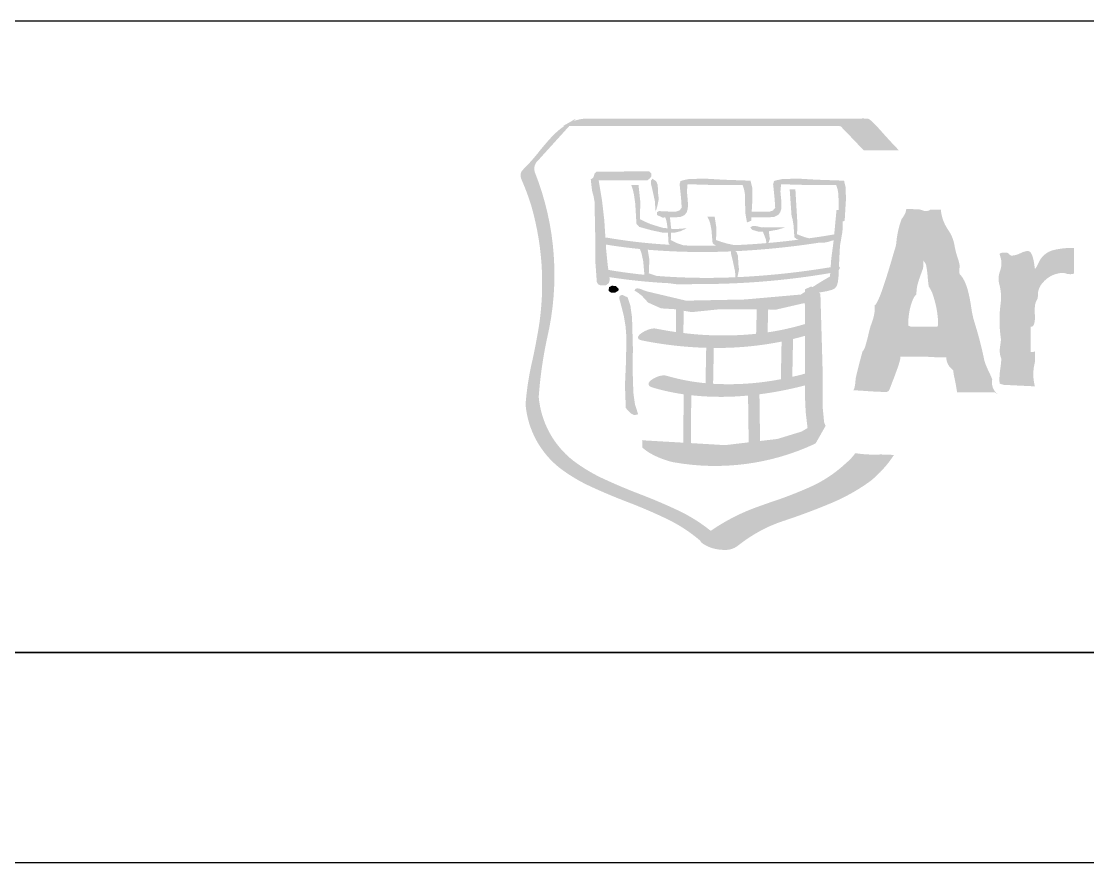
# Model space of a CAD drawing. Header units: millimetres. Extents: x -119 to 469, y -35 to 796.
# Drawn here: x 318.9 to 389.9, y -35.1 to 20.9 of the extents above; entities that cross this region are included whole.
import ezdxf

# ---------------------------------------------------------------- set-up
doc = ezdxf.new("R2010")
doc.units = ezdxf.units.MM

msp = doc.modelspace()

# ---------------------------------------------------------------- hatches: boundary and pattern name
h = msp.add_hatch(color=256)
edge = h.paths.add_edge_path()
edge.add_arc((314.2932105797627, 6.80306287925157), 39.54849599926413, 347.7022171909316, 349.82864268618266, ccw=False)
edge.add_arc((371.4382734676765, -6.047006766421305), 19.02614543430833, 166.5465491062723, 175.665747536828)
edge.add_arc((358.4925635505424, -4.093712862577036), 6.048023564733119, 184.8885167728599, 231.8186256064163)
edge.add_arc((361.3991483131031, -0.06704399405896311), 11.01182847946101, 232.8819590989242, 245.4854636276977)
edge.add_arc((372.8900392380019, 24.76278773870695), 38.37155140761032, 245.2576614308118, 249.0678776351205)
edge.add_arc((346.7849184287297, -43.73404132420148), 34.93125634766033, 64.53666458173421, 69.21385557326568, ccw=False)
edge.add_arc((357.4639711536547, -21.40691940441206), 10.18178488429306, 49.4281591152, 64.77593610416051, ccw=False)
edge.add_arc((364.3331796051243, -13.5814499392003), 0.2633628691005369, 200.3247786950593, 218.0087598081849)
edge.add_arc((364.5211190634473, -13.43801430866188), 0.4997759343326485, 217.6975705378263, 228.5452136518428)
edge.add_arc((364.9162608650076, -12.98175462878316), 1.103343771884385, 228.8519517091987, 241.6192316058779)
edge.add_arc((365.5456602156992, -12.02268448014399), 2.248444586440399, 239.1243040318524, 255.049196960078)
edge.add_arc((365.7148257495464, -11.30522415125927), 2.985338743844422, 255.464876664284, 271.3492274420501)
edge.add_arc((365.7832264643948, -12.95627790987669), 1.33345863704759, 270.0813347028235, 305.3132073783607)
edge.add_arc((373.2676576395133, -22.47728950237399), 10.77899365831941, 119.1572423951788, 128.5241142178806, ccw=False)
edge.add_arc((374.0621965038117, -24.27112588032207), 12.73390529145427, 115.08311179333879, 118.3468074055989, ccw=False)
edge.add_arc((371.0338036884423, -17.9261669797346), 5.703727199953, 111.5635802777879, 114.5510798029606, ccw=False)
edge.add_arc((358.4938020101108, 13.17372807384641), 27.82933340453732, 292.0413947741295, 292.1671095525083)
edge.add_arc((351.6363671522704, 30.25616969458315), 46.23663678389624, 292.0496602138065, 292.3290505406612)
edge.add_arc((368.3710417075599, -10.57096147352308), 2.113146389805036, 293.1803197566308, 294.5818591233781)
edge.add_arc((451.7916005505176, -253.8774393861811), 255.10732268738, 108.8014375816407, 108.87811363594659, ccw=False)
edge.add_arc((356.1851715625198, 28.37784715631528), 42.902593777619, 288.183205373444, 292.4999823294759)
edge.add_arc((367.7540920289248, 0.8678708846197196), 13.06044413369341, 291.7950403202225, 305.9891098091946)
edge.add_arc((370.5826785901663, -3.774748418869081), 7.654426717751318, 309.2804051350462, 326.7136847613261)
edge.add_arc((376.1037201859799, -18.79137013139155), 10.85124039102219, 85.36116881332153, 91.01574163317437)
edge.add_arc((375.6358872989476, 0.03007600817477396), 7.976668970812023, 261.15617789855696, 271.97908546896423, ccw=False)
edge.add_arc((371.5193114563262, -5.771414830680101), 3.561075680374318, 310.6511957958559, 324.2542246181129, ccw=False)
edge.add_arc((383.1874273068315, -19.08626050310886), 14.14310644352207, 131.3743001739969, 132.6076438166586)
edge.add_arc((367.8950971568302, -2.245551998541146), 8.605511178921194, 293.7486554220152, 311.63908058560105, ccw=False)
edge.add_arc((360.0995852174237, 15.30475671686258), 27.80920704294127, 288.2601818137606, 293.88761050023663, ccw=False)
edge.add_arc((385.4933788487724, -59.70373463053295), 51.3824689280368, 108.9431276966538, 110.447181160804)
edge.add_arc((372.5249420333457, -24.27025927677926), 13.65293932512273, 111.4003017174302, 124.5172854997659)
edge.add_arc((358.043680847175, -21.37824734805213), 10.73954711917361, 51.09507655489444, 65.06901609509173)
edge.add_arc((347.0174451551247, -44.7712665554867), 36.60082383575124, 64.85299133576929, 69.12951894746774)
edge.add_arc((373.7733018921499, 25.26366218555154), 38.37096747973586, 245.2448946911276, 249.0549386603029, ccw=False)
edge.add_arc((362.277466614396, 0.4375841897675627), 11.01257372119749, 232.8703058842386, 245.47250186769378, ccw=False)
edge.add_arc((359.3705282976152, -3.587922775942161), 6.049504913209022, 184.8873158428302, 231.8069812526225, ccw=False)
edge.add_arc((381.4964491581923, -6.132960041753904), 28.22649667531628, 167.8654765089906, 175.8765574146499, ccw=False)
edge.add_arc((335.883528198643, 4.023218799550932), 18.50533381128173, 346.8094030581128, 381.3426543335354)
edge.add_arc((353.7925968064483, 11.07654222776728), 0.7443580822640667, 137.0811209026977, 205.3253175828467, ccw=False)
edge.add_arc((348.2499306786958, 16.53165873918738), 7.032826044356343, 315.2841326202764, 317.5423356310508)
edge.add_arc((7192.060494333815, -6185.340690003841), 9228.819335828066, 137.8093147832469, 137.8172874770986, ccw=False)
edge.add_arc((-5162.235853077786, 5013.31665995434), 7445.669102862731, 317.8086033932805, 317.8208450812966)
edge.add_line((355.3692648835677, 13.91448053615136), (373.3458871285293, 13.91448052976455))
edge.add_line((373.3458871285293, 13.91448052976443), (373.4329659647083, 13.90773024165492))
edge.add_arc((334.3880971126637, -24.48922660027927), 54.76155657388297, 43.35467014654603, 44.52064976234209, ccw=False)
edge.add_arc((414.0243280794275, 50.69975550587662), 54.76155657010811, 223.3546701467719, 224.5206497626237)
edge.add_line((374.9794592302642, 12.30279866639717), (377.3163159821997, 12.30279866584715))
edge.add_arc((392.3067450040762, 27.05909224003665), 21.0347608093744, 223.1114774164967, 224.5490361694387, ccw=False)
edge.add_arc((421.9677189074828, 54.52255205782672), 61.45750376373858, 221.5383911939832, 222.9046214964332, ccw=False)
edge.add_arc((100.2507208116403, -232.4368194632802), 369.6432497582392, 41.76390119690745, 41.79385242961914)
edge.add_arc((375.4672801357956, 13.57146696115774), 0.5034581165438523, 42.6921364415636, 55.25679283184601)
edge.add_arc((372.7606144208366, 11.30509549733506), 4.018001364569292, 41.83715677285253, 46.63045800441713)
edge.add_arc((374.7460964543643, 13.4443865665595), 1.09973364774615, 45.28992874955935, 58.82210740601342)
edge.add_arc((375.1776728125042, 14.15153912004575), 0.2713118636637131, 59.48745105215522, 81.87043240332953)
edge.add_arc((374.9196140406711, 2.595910217433698), 11.82792931956175, 88.5639319224387, 91.40752481917366)
edge.add_line((374.6290790346538, 14.4202707244051), (365.9089029751194, 14.4202707244051))
edge.add_line((365.9089029751194, 14.4202707244051), (356.359605931204, 14.40920656404307))
edge.add_arc((356.6003706685515, 11.76594378870323), 2.6542052969294, 95.20449264747191, 110.3431651760477)
edge.add_arc((546.8802485388296, -158.9900381338451), 258.0157656458263, 137.7712745153491, 137.8209391860494, ccw=False)
edge.add_line((355.827899420874, 14.4202707244051), (355.487937079648, 14.22407857132316))
edge.add_arc((-1417.403707634163, 3085.923962218711), 3546.615986979053, 299.9822266185914, 299.99223362899636, ccw=False)
edge.add_line((354.9514214390329, 13.91448053683382), (355.0300141945627, 13.91448053682359))
edge.add_arc((358.0199014164937, 9.63544863419338), 5.220109158205659, 124.9431484027878, 137.7402563492062)
edge.add_arc((367.1967542410057, 1.222499526339789), 17.66966512966615, 137.5616238945638, 141.4898872651935)
edge.add_arc((343.3911029018782, 20.0331498496231), 12.67114067985331, 315.6563306921447, 321.9572297721643, ccw=False)
edge.add_arc((353.9081735627406, 9.600188833080438), 2.14531144438568, 132.7113139175343, 141.1615440678727)
edge.add_arc((352.6193432293367, 10.64228870165937), 0.4879027917831051, 141.5666389090499, 171.2738564924452)
edge.add_arc((352.8369088623476, 10.66074098296781), 0.7020235346931389, 175.4600295611531, 201.2759361865242)
edge.add_arc((357.4907785957912, 12.39517970655982), 5.668524375867345, 200.543341308349, 204.4610360827247)
edge.add_arc((337.3611291436755, 3.84154278713072), 16.20550263096818, 16.90425497458881, 22.518634801164524, ccw=False)
edge.add_arc((334.7814511837314, 3.446798669620762), 18.79218938110627, -11.1304586876455, 15.768724219418914, ccw=False)
h = msp.add_hatch(color=256)
h.paths.add_polyline_path([(357.7805678312288, 6.499567457635976, -0.07412387648750605), (357.8597987718895, 6.495916005062099, 0.02896234369762232), (362.0667177424693, 6.018849788148941), (361.9826282303693, 6.118754201258412), (361.9428013725519, 6.82136381525163), (361.6157976647446, 6.821363848897136), (360.8379703414103, 6.985685297716941), (360.0290919814106, 7.209023747640799), (359.8462554782309, 7.417993737960614), (359.7699771637817, 8.727744391678016), (359.6780764150535, 9.382426844622728), (359.6019909830065, 9.694579943071176), (359.4953363095046, 10.0080831181167), (359.983672090897, 10.00808303922349), (360.1059489768595, 8.861400295848966), (360.0748975014176, 7.729761082896971), (360.4259131087529, 7.550878157924672), (360.8072085893727, 7.387520959143558), (361.5857107306765, 7.148946113414127), (361.9187897221309, 7.112108759427429), (361.8715376840955, 7.465149368668449), (361.821006935068, 7.679133821256642), (361.7677758247628, 7.840562359107935), (361.5812748956669, 7.828218957483159), (361.220519689432, 7.998905110095507), (361.2062475231796, 8.183091782025826), (361.3453037510153, 8.262070263716623), (361.8591942502535, 8.235069055579856), (362.4692284501034, 8.22205063382387), (362.7056816043478, 8.301318449200721), (362.8583347707354, 8.484926559778614), (362.816868773185, 9.10228951683348), (362.7194715555997, 10.04781338489522), (362.775113219468, 10.25765123515123), (362.9411706433202, 10.31068926655973), (363.3720324210735, 10.40201117332435), (364.4966321435495, 10.41522248563376), (365.6065739658952, 10.34993747385272), (367.4387977641964, 10.28455601720748), (367.5496954902119, 9.824089249167855), (367.5629067511727, 9.010099728496812), (367.5159440100506, 8.22590793440429), (368.692520936409, 8.222050659473098), (368.9286849156924, 8.301318418549954), (369.0810488350289, 8.48492653897813), (369.0392934227093, 9.102289520571844), (368.9424748428319, 10.04781338881696), (368.9975379771131, 10.25765124841382), (369.163884655256, 10.31068928395803), (369.5941678762501, 10.40201119085509), (370.7186711208487, 10.4152224828631), (371.8288058260478, 10.34993744990459), (373.6615117579822, 10.28455599603001), (373.7721202366592, 9.824089234356848), (373.7857172659242, 9.010099725868713), (373.7023028293588, 7.617995407631383), (373.5545677711962, 7.555314068334383, -0.04088269406468131), (373.5784830744087, 7.177200944166884), (373.5449245051532, 6.838721710732784), (373.3912105778363, 5.959447180582742), (373.3361474181002, 4.895118049146163), (373.3225503693502, 4.574961058266922, -0.3277089534152287), (373.3828088374648, 4.481336833512955, -0.0987938239507778), (373.3617548415496, 4.416882033360594, -0.06122897290975251), (373.3130999604182, 4.349018936174616), (373.2943919979152, 3.910828164395639), (373.2532151723244, 3.542744053793626), (373.184265676442, 3.29336876745765), (373.0585172812789, 3.122393355519648), (372.8919777777846, 3.03049287360011), (372.5033534983449, 2.925766817012914), (372.012028231642, 2.840713064298029), (372.0874386988871, 2.740905086864586, -0.0001686005441839135), (372.1683820090075, -0.001885650778717718, -0.0003364393038603502), (372.2224642546425, -1.887554282903466, -0.0006695860345337582), (372.2391714315963, -2.508967809402748, -0.001326019023207141), (372.2432244594129, -2.683070737088883, -0.002599570453381884), (372.2439611988775, -2.728940162234721), (372.2437563232888, -2.744676388381436), (372.2425991316049, -4.834568654938266, 0.0002268159825568026), (372.3357532312511, -5.796871854612618, -0.0005311514537179423), (372.4315110248135, -6.038050358687542), (371.7715247573942, -7.201608872549286), (371.7060468620257, -7.236131825937264, -0.1557790569026664), (362.2493614978739, -8.44462803718227, -0.06864506505457253), (360.7837391947687, -7.870177675373611, -0.05909156751350435), (360.3084579361348, -7.535555758940177), (360.2328546119315, -7.46245967470054), (360.2263936096315, -6.993506827843134), (360.4977555994301, -7.009418244941116), (362.9614215133224, -7.153392458174835), (362.9896763260258, -3.934078898177859, -0.0368672199183612), (360.9224457685341, -3.483641154450311, -0.04557330793497076), (360.7915887740492, -3.43261460355609, -0.07202781147705228), (360.7054199202175, -3.373193734998154, -0.2277309293192732), (360.6502158926232, -3.236536550690971, -0.09030169789209949), (360.6729860596424, -3.162460132914134, -0.05806569666487334), (360.7229722019038, -3.088404613128318, -0.0674803545580961), (360.8898273642772, -2.943532933899064, -0.08007482980098296), (361.3703883130402, -2.722510396827715, -0.04962896941912524), (361.616371131815, -2.675829562174044, -0.09146036283262608), (361.8210068757544, -2.691349032138874, 0.04877871830559518), (364.4424368919026, -3.19424623517591), (364.4894961160389, -0.8391636880976421, -0.04280646835423758), (360.2239827853955, -0.3498635127343732, -0.04425274600127813), (360.0919011222431, -0.3122770048536267, -0.0738107823268319), (360.004789835275, -0.2638038050342857, -0.2519917175039698), (359.9484470715724, -0.142163773691891, -0.09319504460026043), (359.9706999356822, -0.07298016419406395, -0.0656373368146086), (360.0300597502901, 0.009180471716945249, -0.05861499606840091), (360.1880615567752, 0.1441257073729503, -0.07166766717579105), (360.6703251476938, 0.3815418253460621, -0.04435779352674056), (360.9172937661278, 0.4420901528236527, -0.08453406373916293), (361.1227367613792, 0.4426214740433352, 0.01440465467607197), (362.4674925593936, 0.2109898179678567), (362.4797395279311, 1.71061674105988), (362.3450228632064, 1.732989158155078), (361.4853241954879, 1.786412944715607), (360.6092319451454, 2.17715876756381), (360.5118347827265, 2.295385416097702), (360.4150162249352, 2.400497199539359), (360.2068177490546, 2.623932063574898), (359.9566709901337, 2.820944333000512), (359.7067170981136, 2.979094172735927), (359.7897457636354, 3.082759463777961), (359.8869500542714, 3.122393356355019), (360.1098063223544, 3.08275946366598), (360.3590851851441, 2.979094172776627), (360.6092319435156, 2.899922820161351), (363.1471511339842, 2.299242728952663), (367.0613596591938, 2.37735332034174), (370.7806774368801, 2.705321371425498), (371.0575360886141, 2.880732687182558), (371.0575360886869, 3.050261600364706), (371.4511748962832, 3.236955557131637), (371.5700765742695, 3.205711320561818), (372.0605339422764, 3.516610760966046), (372.7255347301361, 3.910828165475323), (372.7415425797226, 4.134166597186095, -0.04471550777607455), (363.5963352511862, 3.407448798614155), (363.4722262004216, 3.386715740401655), (362.5448316848924, 3.386715740401655), (362.0261194982741, 3.458558197930302, -0.02594724834806616), (358.0473007102846, 3.864829813842903), (358.0698658769361, 3.705329787335017), (358.0143213930351, 3.468683652438244), (357.8204906941246, 3.32384152446582), (357.4451744504295, 3.323841551479973), (357.2925211682959, 3.38970517678797), (357.2094926793943, 3.54833717296242), (357.1119986762424, 4.873324143154264), (357.1119988619903, 6.226083968090506), (357.05664667155, 8.904795080028634), (356.9874079701985, 9.272397038143708), (356.890299960527, 9.627462652211761), (356.807078199603, 10.3762635856034), (356.9595387905647, 10.46758550861523), (357.0150841794384, 10.59892693376275), (357.0566463754731, 10.75707681913298), (357.181527120294, 10.8751106994514), (360.6797241767963, 10.91445519050137), (360.845781815864, 10.7570768236252), (360.8457817085582, 10.58648718307631), (360.7347875650703, 10.42881946105149), (360.5548437687394, 10.29767086329196), (357.3339873145233, 10.29767079714179), (357.4451746372288, 9.627462695218469), (357.5561686970977, 8.97065866667947), (357.709111181859, 7.632074616313616)])
h.paths.add_polyline_path([(366.5617411726598, 3.863865377781281), (366.5878744692855, 3.95345147580781), (366.6712888662769, 4.369366266880775), (366.6295334513779, 4.720671062514498), (366.6012786324827, 5.292710603562227), (366.5042672066375, 5.540832272324451), (366.4278924061728, 5.592327402946466, 0.02601005793105634), (371.9734550975299, 6.153952198460729), (372.322059774011, 6.153952198460729), (372.6417346018097, 6.219912253404232), (372.8319001402779, 6.291465412420507), (372.9693169215388, 6.314802157011286), (372.9616987283553, 6.235245073151304), (372.8092384256888, 5.07949761882162), (372.7695081004422, 4.525491016906358, -0.02945791361705204)], flags=16)
h.paths.add_polyline_path([(371.0184807929909, 2.138199904672774), (371.0575360886978, 2.045238657595178), (371.0575360886978, 0.742045407891851), (371.0184807929909, 0.7310520653842332, -0.03638635761305323), (368.5723656551709, 0.1900638952789677), (368.6135424731146, 1.711098905474842), (369.1603166129717, 1.707338025148488)], flags=16)
h.paths.add_polyline_path([(371.3367091283617, 6.449518819026366), (371.1031488168264, 6.506703486555125), (370.8078714947005, 6.609308016483169), (370.5348701560724, 6.720398635415449), (370.5583033335097, 7.424936883303985), (370.4232009401967, 9.697858660439351), (370.0444127882802, 9.697858660439351), (370.1682325405927, 7.944131234133579), (370.2270565661893, 7.749240486936174), (370.2980311282081, 7.341040322184199), (370.3576266163764, 6.525700753875981), (370.4991900093301, 6.395998598989877), (370.6625472214218, 6.359836288125052, -0.009539897479207575), (368.6256930093368, 6.140740900941864), (368.6460403364872, 6.181339121900578), (368.7298404647117, 6.422131895586404), (368.6880850503549, 6.625798030107035), (368.6631089478396, 6.919628860188482), (369.2706357693933, 7.027440762750871), (369.7147089467617, 7.171993572938277), (368.380271459755, 7.171993573233749), (368.3134435099892, 7.198126869687599), (368.2748703770085, 7.171993573264331), (368.2015814287697, 7.171993573213399), (367.7997458294703, 7.263604760552312), (367.5909687541316, 7.277008924055167), (367.4249114234335, 7.171993572877227), (367.5496955052877, 7.014422330452021), (367.9513382326877, 6.896195682783969), (368.2519193687331, 6.902270950538195), (368.3134435107313, 6.761093289890823), (368.4655180838527, 6.354725348528518), (368.495315825734, 6.129554693061436, -0.01079703841560276), (366.3741793189474, 5.993777270675878), (365.873692938294, 6.099178350888224), (365.4931690000158, 6.210461835203432), (365.1424427945531, 6.334474453437338), (365.1720476767296, 7.109601532174224), (365.05044588487, 7.896782712831623), (364.5625921959581, 7.896782715296695), (364.6691504676928, 7.682508968280672), (364.7454288436384, 7.467849490783919), (364.8370400222884, 7.017508182365759), (364.913704133196, 6.118368483755035), (365.0965407746226, 5.976805095550276), (365.1910449348034, 5.958868584922698, -0.01260290133412716), (362.9998982059406, 5.976708657184986), (362.6169634431644, 6.098599753995586), (362.3652737735756, 6.210751132412042), (362.1336420898551, 6.333317259183673), (362.1459855027169, 6.821363805666238), (362.3788707694075, 6.82136380450504), (362.7909282687724, 6.925896996371421), (363.2028893016904, 7.119051949835239), (362.3936250144179, 7.059552897914159), (362.1527358033236, 7.086264786656443), (362.1533144090681, 7.107769308214188), (362.0765539047061, 7.854930862808828), (362.5392386067761, 7.854930864183984), (362.7751132830017, 7.868142166622761), (363.0523576511841, 7.998905082032138), (363.1916066732301, 8.183091779051438), (363.2613276093325, 8.405948055993576), (363.2743460274651, 8.681938807935126), (363.2613276104858, 8.97065869481412), (363.2054930016857, 9.561984806910573), (363.2464769661638, 10.04781339689475), (365.0788935630262, 9.995064650369386), (366.9106351648879, 10.00808307259399), (367.0084180572594, 9.706055452418127), (367.0633847252211, 9.390720101033708), (367.077463968446, 8.76082084638142), (367.0911574638922, 8.130728744457542), (367.2023444236438, 7.500250913621471), (367.4795888522422, 7.61799539115998), (367.4937644445563, 7.854930870876387), (368.7613739575427, 7.854930882509166), (368.997537975134, 7.868142167111728), (369.275168142638, 7.998905080279997), (369.4143207147863, 8.18309178304446), (369.4829808751711, 8.405948029386877), (369.4973493687467, 8.681938818498338), (369.4829807850911, 8.970658677181518), (369.4281105854025, 9.56198480596322), (369.4696731636941, 10.0478133901106), (371.3021861999405, 9.995064636505731), (373.1338312600055, 10.00808306601357), (373.2311320900772, 9.706055447202743), (373.2867737351226, 9.390720109040217), (373.3002744922996, 8.760820851607036), (373.3097248164304, 8.339891557489636), (373.1615076506023, 8.339891548159017), (373.0064435409622, 6.707187334504511, -0.007296597586218437)], flags=16)
h.paths.add_polyline_path([(371.0575360886978, -0.04272495368525142), (371.0575360886978, -2.562225474308434, -0.009977341135429736), (370.217799014652, -2.770616817557652), (370.2677512200207, -0.2544914459449501, 0.01083422082777282)], flags=16)
h.paths.add_polyline_path([(369.5055461404118, -0.4246953889556835), (369.4557868007032, -2.914205299892956), (369.4558832335388, -2.928284492796593, -0.06201547907587506), (364.9476484825609, -3.233880127589828), (364.9953827328682, -0.8477462093247823, 0.05173453029667636)], flags=16)
h.paths.add_polyline_path([(367.8547125425175, 1.716402711065598), (367.8108356053635, 0.0932453350611695, -0.05642358268193698), (362.9729934452262, 0.1444511672012823), (362.9850475488347, 1.626430881702618), (363.5252642563391, 1.536459052360101), (365.3289438879729, 1.720742188366103), (367.2303099766432, 1.720742188366103)], flags=16)
h.paths.add_polyline_path([(366.4372463905383, 3.858272273708621, -0.0306394355583748), (361.1965078712819, 3.944965386895319), (361.0953498336421, 3.973702369951639), (360.6691167300232, 4.117387284957999), (360.7064362348137, 5.025398801851793), (360.5990100634262, 5.688953097506214, 0.03168559809698544), (366.1434155608949, 5.578248209930848), (366.1434155608549, 5.396761625940826), (366.254988343906, 4.954327807036748), (366.40696648226, 4.252778976730383)], flags=16)
h.paths.add_polyline_path([(371.0575360886978, -3.341499164626612), (371.0575360886978, -3.952015404374492, 0.005047679735678185), (371.1126956668304, -5.146239557475496, 0.006906555286584105), (371.1786956155702, -5.715506037787804, -0.0001099062105565038), (371.2328509716317, -6.181349542846533, -0.0007021486628533284), (371.0200460095257, -6.305111275238232, 0.0005110893679346946), (370.8828704145744, -6.38483649646696, 0.001187878853252112), (370.8508696885074, -6.403602120024516), (370.8402998137681, -6.409909525365606), (370.8197324342982, -6.41767768378952, -0.001047081990506895), (370.7691631400958, -6.4334031098482, -0.0005096385133361833), (370.5868779379925, -6.489530761393326, -0.0002216363932563575), (370.0311767427629, -6.659849239822165), (369.734021557877, -6.750814779353391, 3.988830114573093e-05), (369.4748370531306, -6.830167701922278, 0.0002082142686325169), (369.2827561664126, -6.889057805648577, 0.0003588216142073442), (369.240665499201, -6.902020795854696), (369.2273200992313, -6.906163840709269, -0.0002960346901762078), (369.1992117590271, -6.9103656721785, -9.713517757157722e-05), (369.1221273247975, -6.919290313055171, 0.0005876322761474752), (368.0722650044991, -7.041916107926568), (368.0312810522228, -3.932921704250134, 0.03222020196173142)], flags=16)
h.paths.add_polyline_path([(367.2736083155723, -4.016046802768301), (367.3143029693674, -7.131405773139363), (365.7416763956644, -7.318196162699678), (365.7294746293192, -7.317439532275898, 0.0001050877187524338), (365.6982417810468, -7.315540566535788, 9.203189123894347e-05), (365.5538071638584, -7.306820102433562, 0.0001141610377002405), (365.0496985237405, -7.27658539703873, 0.0002997104567953655), (363.4671152604897, -7.182900903771611), (363.4950807808746, -3.998399595074034, 0.05072959971617712)], flags=16)
h.paths.add_polyline_path([(360.377021691289, 4.019700829284261, -0.01701767701146577), (357.9796051320664, 4.34593308944568), (357.9312922847857, 4.689619691653547), (357.8335093962887, 5.6618554725992), (357.8100762188624, 6.032350401211829, 0.01544531626537455), (360.071233190869, 5.73774810893633), (360.0930270101744, 5.695414097024695), (360.1856989587213, 5.444206577795171), (360.2971753089987, 4.917297600664824)], flags=16)
for points in [[(361.2619857620848, 9.995064639103248), (361.1648779033567, 10.24472923312965), (360.9145382795614, 10.41522247461216), (360.8038333919976, 10.28455599147674), (360.8038333919976, 10.10104431808247), (360.9145382795505, 9.653595992273381), (361.0684450744957, 8.944718266748168), (361.1232189213333, 8.209321513208465), (361.2486780316613, 8.642497781006), (361.331417398811, 9.062462750836517), (361.2893726854236, 9.41694982984302)], [(358.4020773553384, 2.82094433325517), (358.5827924767982, 2.925766818245393), (358.652224113619, 2.991919738877527), (358.6522241136263, 3.096163626924294), (358.4856846181283, 3.26762119669695), (358.2221336967559, 3.293368762028308), (358.0136459206733, 3.188546277017736), (357.9996631604699, 2.938495951675236), (358.1797996848763, 2.820944333265288)], [(359.0125935951583, 1.244846177799332), (359.1240699453774, 0.5754094795596529), (359.1788437922551, -0.1478367371880722), (359.151842600153, -1.735217533755645), (359.0821216648619, -3.35191391012961), (359.1378598399606, -4.848744280299002), (359.3048814997019, -5.032255953856293), (359.4851144568274, -5.216346224061567), (359.6929272030829, -5.321168709062135), (359.9566709931787, -5.268227085388503), (359.8598524290283, -4.94074119902541), (359.7490511093529, -4.611712386898944), (359.6509789229131, -3.9160459593204), (359.6096092392399, -3.022788665118014), (359.5958193445258, -1.985750023207515), (359.6096092388834, -0.8824620277085842), (359.5539674964384, 1.166446287887425), (359.443455474895, 1.96674233489), (359.2625474880333, 2.518048817735348), (358.8882916787989, 2.689602820311507), (358.7354456448484, 2.611010064792595), (358.694654558527, 2.479089954834194), (358.8601332928301, 1.861919849777451)]]:
    msp.add_hatch(color=256).paths.add_polyline_path(points)
h = msp.add_hatch(color=256)
edge = h.paths.add_edge_path()
edge.add_arc((413.4989221391224, -11.89530666543317), 40.09268819284642, 164.325475783329, 166.9820215603442)
edge.add_arc((376.408227779466, -3.102784611472771), 1.985977397708653, 173.098869438826, 176.8790270241511)
edge.add_arc((370.7816289503535, -2.784882101846165), 3.649600955141417, 351.05607756164636, 356.7048498088272, ccw=False)
edge.add_arc((373.1979096297946, -3.159544035532235), 1.204464834841917, 342.14776392334596, 350.79219940357854, ccw=False)
edge.add_arc((373.9107811562571, -3.398020958817824), 0.4528885196706707, 323.88846765990576, 343.2173746364992, ccw=False)
edge.add_arc((373.2594307898835, -27.82242724638229), 24.17889961312062, 85.62101285916413, 87.58880826739619, ccw=False)
edge.add_arc((376.9822048512797, 20.79193490344153), 24.57779483951619, 265.6209272787735, 267.6574942840506)
edge.add_arc((375.9423484060317, -6.261081602746344), 2.496009600784799, 84.19236032513601, 89.18996059240169, ccw=False)
edge.add_arc((376.4310316048141, -1.439516514672505), 2.350257445930518, 264.2341503689719, 268.2788252672702)
edge.add_arc((376.3821041085539, -3.234209681379753), 0.5549269453086574, 267.7626391440486, 282.759235824861)
edge.add_arc((376.4271430010704, -3.502609821908436), 0.2836231535564376, 285.8618013858704, 343.134637212773)
edge.add_arc((391.6198653381543, -8.925003578402197), 15.84808785497559, 158.4023742340397, 160.3084760265614, ccw=False)
edge.add_arc((352.7264067204378, 6.419762629452066), 25.96296835064777, 338.5098504826, 340.7377721302071)
edge.add_arc((371.4489705062369, -0.1228293051960918), 6.130169660182677, 340.7368601589077, 344.8828216498167)
edge.add_arc((376.2287665200929, -1.36972895278916), 1.19136581101764, 342.8244083925313, 357.4155338217466)
edge.add_line((377.4189205116054, -1.423450197722218), (378.7598189978526, -1.42345019777315))
edge.add_arc((378.3599245760233, -21.68518851522424), 20.26568417777882, 86.20869262728041, 88.86933253317193, ccw=False)
edge.add_line((379.6999426473376, -1.463855553175677), (380.4607976673069, -1.463855553155327))
edge.add_arc((381.5280797082778, -1.446134386118842), 1.067429152103466, 180.9512525719176, 235.3303238017247)
edge.add_arc((386.0230034638516, -1.742360911141759), 5.135175121275609, 186.5040106892899, 193.3704570140993)
edge.add_arc((369.8018922718184, -5.358436368110802), 11.48483476056885, 7.77483866446488, 12.207936498799711, ccw=False)
edge.add_line((381.1811508992687, -3.804762474658787), (383.702869374898, -3.804762474648555))
edge.add_line((383.7028693749016, -3.804762474648669), (383.882716600805, -3.925399943587081))
edge.add_arc((384.490021372334, -3.145669604037835), 0.9883311630947155, 168.2376712337808, 232.08621870888362, ccw=False)
edge.add_arc((379.6757328214953, -4.355491537897933), 4.097430755335893, 20.14726619015154, 26.8676504844933)
edge.add_arc((392.5377415582734, 1.912689352511052), 10.211342606928, 202.7916884228985, 205.6264379110601, ccw=False)
edge.add_arc((385.2384834884469, -1.117804005583821), 2.308303618306599, 192.1560757334644, 203.628941432366, ccw=False)
edge.add_arc((357.9739322201931, -6.801766893104968), 25.54248225792718, 11.741694776713, 17.59136773118437)
edge.add_arc((388.6577969260725, 2.740286482151419), 6.592741650653259, 187.4945013928905, 196.047363575237, ccw=False)
edge.add_arc((372.0993949722615, 0.4295552387553698), 10.12645007202028, 8.237206239130828, 15.20923076606366)
edge.add_arc((378.7616448536537, 2.202498624131522), 3.232639647362716, 15.86434529789396, 26.17270808535051)
edge.add_arc((380.1578585653333, 2.896057065091441), 1.673681109746362, 25.94652125144135, 44.03970003308837)
edge.add_arc((381.8954700363029, 4.243126695297178), 0.5651272920132658, 177.2715230220037, 198.9583642729422, ccw=False)
edge.add_arc((383.5083541777931, 4.238570465889325), 2.177598005712688, 170.4400066131381, 179.1722671072309, ccw=False)
edge.add_arc((378.5049846192633, 4.17577862825533), 2.887381011720656, 8.453168583361768, 19.87278367884492)
edge.add_arc((386.2672796175902, 6.880267576151141), 5.332861924072322, 189.0511894827144, 198.8496587552377, ccw=False)
edge.add_arc((378.4964285902097, 5.550460466362324), 2.552043426986253, 11.08933331428867, 35.50799106089762)
edge.add_arc((382.8483550913843, 8.591312183043556), 2.757248106318828, 184.7611049370441, 214.4208704169951, ccw=False)
edge.add_line((380.100621051417, 8.362456845865722), (379.3797856554083, 8.362456845865722))
edge.add_arc((379.3329266177243, 8.363126454686835), 0.04686382174752975, 324.023072437618, 359.18130738152496, ccw=False)
edge.add_arc((379.3014418821294, 8.388261828105556), 0.08712850436497677, 299.2753688620328, 322.8097821708749, ccw=False)
edge.add_arc((379.1972203144833, 8.586261862299239), 0.3108612638533588, 277.3216957499732, 298.1854309551655, ccw=False)
edge.add_arc((379.0514590719249, 9.419794205251264), 1.156808802484096, 270.33140448584834, 279.22134976689864, ccw=False)
edge.add_arc((379.0609754286706, 8.524408105892917), 0.2614186199200369, 247.6126116056504, 269.3807604790338, ccw=False)
edge.add_arc((378.005144191251, 5.81605133103551), 2.645517553561895, 68.80972366496097, 72.94490576413556)
edge.add_arc((378.5525950533338, 7.668097269707914), 0.7146309378307177, 71.35619358848358, 87.85094755781003)
edge.add_arc((378.7261339265242, 23.43143554644155), 15.04992536792158, 267.65560855932796, 269.4413421497856, ccw=False)
edge.add_arc((377.6854743585172, -1.626956080466698), 10.03007243481641, 87.57134122440391, 89.35279954576355)
edge.add_arc((377.0657049647889, 8.425868712518081), 0.7334375951886849, 333.813670698853, 358.17229967797766, ccw=False)
edge.add_arc((376.0429971162594, 8.901099805002332), 1.861060056383461, 321.4743826016325, 334.5789697052793, ccw=False)
edge.add_arc((382.7545516782229, 5.723191928631763), 5.629962299102075, 158.9877727658307, 175.9445038774253)
edge.add_arc((374.9879400048521, 6.423091272275997), 2.171809018776377, 343.94773059200185, 352.01396027470685, ccw=False)
edge.add_arc((379.5827298284603, 5.123681167367295), 2.60322562557879, 164.4270733919742, 165.8356984186975)
edge.add_arc((386.9648917586528, 2.372949584100184), 10.46950442760251, 161.1202752311258, 164.8237074891552)
edge.add_arc((331.2509455655381, 18.28328905408671), 47.4728247252319, 341.45296982432217, 343.89419700675313, ccw=False)
edge.add_arc((367.5859919096329, 6.041480316736511), 9.131133681029231, 336.27122553869737, 341.7569542134142, ccw=False)
edge.add_arc((374.2085678412914, 3.119955555226966), 1.892806702875306, 327.77170910077916, 336.5607953638919, ccw=False)
edge.add_arc((375.3899067041566, 2.377144026937799), 0.4973425118765336, 316.43827334904233, 327.58341334540523, ccw=False)
edge.add_arc((375.6090907256548, 2.172501880445338), 0.1975077247751867, 305.2254945945516, 315.63840053124903, ccw=False)
edge.add_arc((375.6682560697154, 2.089247901503086), 0.09537270267673369, 287.85491918493693, 305.0387019303481, ccw=False)
edge.add_arc((373.6158198805097, 1.801437008562402), 2.090981981118409, -11.46755848487669, 5.406961823794404, ccw=False)
edge.add_arc((371.851065802668, 2.136582005842911), 3.887202786559833, 337.32100135253194, 348.8626324773202, ccw=False)
edge.add_arc((380.8306248769222, -1.082829067168063), 5.660752741194306, 162.3045195780976, 168.0949642341336)
edge.add_arc((362.8213870147447, 2.947323683496165), 12.79454051872302, 343.592034967522, 347.072377150522, ccw=False)
edge.add_arc((373.1379113301591, -0.1048429356090992), 2.036045540918133, 335.69436798821346, 343.9777901397763, ccw=False)
edge.add_arc((374.5839149302337, -0.7593528840155841), 0.4488146703805678, 323.43096293592004, 335.86227296164145, ccw=False)
edge.add_arc((374.8282382102298, -0.9385661735086614), 0.1458244602230874, 309.25150175507713, 322.7895981482283, ccw=False)
edge.add_arc((374.8819949811259, -1.004749371337311), 0.06056099690809705, 284.54279830291614, 309.4859881455573, ccw=False)
edge = h.paths.add_edge_path(flags=16)
edge.add_arc((380.8659643326719, 2.781739383378294), 2.387210950303837, 165.6872280512756, 181.5125797699197, ccw=False)
edge.add_arc((384.3595622021967, 1.834210964610634), 6.006859826940043, 159.244563898108, 165.1678754654217, ccw=False)
edge.add_arc((367.3610493077504, 8.112793473915076), 12.1144430720718, 339.9673349280016, 341.3559525477446)
edge.add_arc((377.9186781965764, 4.683492365719189), 1.022312004323674, 334.2873067230454, 353.6346903091408)
edge.add_arc((376.9542495764836, 4.790040317581997), 1.992608084109863, 353.6643765944126, 364.9018433607727)
edge.add_arc((378.344217469752, 4.378854761918433), 0.8321842801320234, 21.23490913519288, 44.32325227004668, ccw=False)
edge.add_arc((372.8737539778194, 3.439934651822455), 6.368104194658618, 3.620105205711127, 11.231429226081275, ccw=False)
edge.add_arc((387.2521491231964, 4.476768115233767), 8.048067764799749, 184.5235851372651, 188.8429995326651)
edge.add_arc((376.445616798821, 1.399398034101978), 3.395916532991703, 26.867686501836317, 32.81134834436392, ccw=False)
edge.add_arc((378.701659659826, 2.503844620911309), 0.8849403687715801, 14.05301855812229, 29.092433342358277, ccw=False)
edge.add_arc((373.5911360725513, 0.5980935602561885), 6.33449208305343, 2.3520158690989774, 19.5588793107799, ccw=False)
edge.add_arc((378.9929735054939, 0.8165464557777113), 0.9282466519481404, -11.421721241732484, 2.562903032871475, ccw=False)
edge.add_arc((379.7008171517627, 0.6811323037047714), 0.2077384088086799, 336.98564404418795, 346.5255286096166, ccw=False)
edge.add_arc((379.8007329772408, 0.6381700515452167), 0.0989797550925728, 321.45273748324735, 337.2632031059346, ccw=False)
edge.add_arc((379.8392298390281, 0.6075291918631365), 0.04977742445186164, 271.17710623785325, 321.42320231837095, ccw=False)
edge.add_line((379.8402524133926, 0.5577622718552675), (378.1194085817078, 0.5577622718552675))
edge.add_line((378.1194085817042, 0.5577622718552675), (377.9391756244986, 0.6378015198450839))
edge.add_line((377.9391756245095, 0.6378015198450839), (377.9391756245059, 0.8176487457368466))
edge.add_arc((382.2193123583129, 0.8050516983010993), 4.280155271219424, 164.4027901129326, 179.8313709086146, ccw=False)
edge.add_arc((380.6892905436907, 1.271901835573658), 2.681225377524895, 154.5395091608822, 165.220774306913, ccw=False)
edge.add_arc((379.4026538466533, 1.878181770412994), 1.258924467257581, 145.099738204404, 154.2795795455211, ccw=False)
edge.add_arc((378.858858875974, 2.263633744125741), 0.5924162901619281, 129.8078386613145, 145.582940396981, ccw=False)
h = msp.add_hatch(color=256)
edge = h.paths.add_edge_path()
edge.add_arc((381.4632747486539, -0.1343734603436815), 2.642912268075503, 349.8800267916432, 357.2150728358028, ccw=False)
edge.add_arc((398.0487122699524, -2.475433959563475), 14.10901127547681, 172.3562929411343, 173.5142489704133)
edge.add_arc((385.874990176846, -1.097796502814504), 1.85759929919943, 173.3206767521345, 176.3742697018391)
edge.add_arc((384.3315868700447, -1.001428130356658), 0.3111942845377513, 176.1114724606943, 181.5870278742814)
edge.add_line((384.0205119561906, -1.010046755642179), (384.0231228000921, -1.023350390933388))
edge.add_arc((385.4620099871318, -1.033545524972169), 1.438923305038117, 179.5940415744013, 200.3604012823614)
edge.add_arc((383.4806259446923, -1.779362040736601), 0.6782282691043808, 19.493088211965812, 21.192415639320586, ccw=False)
edge.add_line((384.119979358009, -1.553041918149688), (384.1227295418394, -1.563338574047066))
edge.add_arc((382.2771010148281, -1.598177183246662), 1.845957309477343, -6.23111943311261, 1.081403008533698, ccw=False)
edge.add_arc((376.6281350570243, -1.099258270579185), 7.516615567316633, 350.99232856028533, 354.66200085379205, ccw=False)
edge.add_arc((388.4382210590011, -2.933441861051278), 4.435151855286743, 171.4768186430884, 180.2912918659521)
edge.add_arc((387.1740101789328, -2.970836485318728), 3.170918413467693, 179.7317372919471, 183.1996361283412)
edge.add_arc((384.4386504965078, -3.125925947762539), 0.4311719648441825, 182.9108588578511, 189.9380414493369)
edge.add_arc((384.111038173618, -3.183166360295218), 0.09859687768508826, 190.0303455558415, 199.4764515756133)
edge.add_line((384.0180831467987, -3.216040472855411), (384.0231227998083, -3.224815441601436))
edge.add_line((384.0231227998083, -3.224815441601436), (384.2828164079328, -3.304854689662534))
edge.add_line((384.2828164079292, -3.304854689662534), (386.3644154524445, -3.40466266758483))
edge.add_arc((389.3050637548804, -2.597688714816854), 3.049363769554822, 166.4597591370941, 195.3453741303138, ccw=False)
edge.add_arc((337.6895886651691, 9.868398098616694), 50.05017166762634, 346.4197371579559, 346.5370506939341)
edge.add_line((386.3644154526264, -1.784108977948563), (386.3644154525027, -1.063370014744919))
edge.add_arc((386.3222529133564, -1.04099035302238), 0.04773393935802955, 310.3045204977364, 332.0408643793243, ccw=False)
edge.add_arc((386.2951253983556, -1.009046387671333), 0.08964239507542882, 296.13386601730235, 310.3204737699538, ccw=False)
edge.add_arc((386.2352032955132, -0.8798113047308789), 0.232080400872009, 280.317635292838, 295.36159181733683, ccw=False)
edge.add_arc((386.1084603456948, -0.1801117029626766), 0.9431663391031153, 268.5249469618303, 280.27959379844094, ccw=False)
edge.add_line((386.0841816516659, -1.122965502993907), (386.084181651644, 0.5577622718654993))
edge.add_arc((386.1062992174047, 0.7232699503289268), 0.1669789757598397, 262.3883929570861, 301.1580335973846)
edge.add_arc((386.0538485462384, 0.7850385850175599), 0.247313059846026, 304.1538205827035, 334.3392421839641)
edge.add_arc((385.6873682348814, 0.9714481867642917), 0.6584379880156636, 333.5279112669063, 349.4189224932057)
edge.add_arc((384.7349788745378, 1.168657587184498), 1.630956227620855, 348.7524202199258, 357.5264428692599)
edge.add_arc((384.5544234772533, 1.181950156778839), 1.811925386784004, 357.3529127570554, 365.0741290121411)
edge.add_arc((389.9450141944617, 1.613456355720359), 3.596011073711871, 175.4971819713501, 184.3259961655904, ccw=False)
edge.add_arc((387.4330170928442, 1.835057464758279), 1.074631310838936, 145.7950424817761, 176.7611534062363, ccw=False)
edge.add_arc((385.1976855968242, 2.640573697996729), 1.361555944417187, 351.4933559155766, 362.2351812515035)
edge.add_arc((387.7668215497761, 2.67164976718891), 1.208816633916026, 135.480465770055, 178.9559254452613, ccw=False)
edge.add_arc((388.2754969262969, 2.338346080115002), 1.809123327390104, 104.39569518215049, 139.2522795444699, ccw=False)
edge.add_arc((388.2008598482353, 2.75539419861127), 1.386968990448571, 85.74964170718027, 105.69259860896199, ccw=False)
edge.add_arc((388.2021978655393, 3.535154596737698), 0.611864244456275, 69.42204574387682, 80.45536596282949, ccw=False)
edge.add_arc((388.7151057624469, 5.026857398140123), 0.965946156866061, 252.0402114164689, 273.3427125962425)
edge.add_arc((388.7293217803344, 4.918783843241954), 0.8572638759874649, 272.815355160523, 278.6280089559705)
edge.add_arc((388.8166103337135, 4.365378280816003), 0.2970443055709285, 277.9954153561475, 290.0894002018657)
edge.add_arc((388.88938708157, 4.172493893622232), 0.09092179279000658, 288.7685990371231, 315.6776205749159)
edge.add_arc((388.9196498938618, 4.13986178596349), 0.04652339426847348, 318.3895031257015, 359.8742777149794)
edge.add_line((388.9661731761371, 4.13975970125864), (388.9661731761371, 5.801297343179954))
edge.add_arc((388.7633561181647, 0.9296780147222989), 4.875839378035699, 87.61601762594276, 103.9840804377814)
edge.add_arc((387.93978147487, 4.258758822064237), 1.446413911170721, 104.1945695216835, 155.4331157339266)
edge.add_arc((384.441554829391, 5.72634151130444), 2.348347685172516, 330.5722534777564, 338.35422470038435, ccw=False)
edge.add_arc((385.8269702007747, 4.951032571865312), 0.7607743153367381, 321.78907429685876, 330.1644653838291, ccw=False)
edge.add_arc((386.1562906450636, 4.689279858725399), 0.3401107953388872, 307.72935815652113, 322.1201764848637, ccw=False)
edge.add_arc((387.8703981087783, 4.741432158680595), 1.539844364865873, 185.9254838102678, 192.0379557351713, ccw=False)
edge.add_arc((381.27565960832, 3.955244878014128), 5.101823833602625, 7.061846319145137, 12.77151566177186)
edge.add_arc((384.5560322293313, 4.692356288824158), 1.739672513387994, 12.9788877046144, 21.6867688398418)
edge.add_arc((385.5892922206585, 5.117886332892226), 0.6224500695760288, 20.43597261505305, 40.72827287782085)
edge.add_arc((385.8929717413557, 5.380963478628473), 0.2206707356101001, 40.41134357655727, 85.74504715891503)
edge.add_arc((385.8983772114843, 4.853994681835729), 0.7471118138236771, 89.1589040603968, 103.2922144337645)
edge.add_arc((386.1419083660694, 3.99496195640495), 1.639599111468882, 104.6726868198344, 116.7767880848326)
edge.add_arc((384.7360590603821, 6.739173073132065), 1.443825568122868, 275.3946675979222, 297.5223441010873, ccw=False)
edge.add_arc((384.8358920419196, 5.731248524078978), 0.4310044072856291, 261.7703286187741, 274.779150705626, ccw=False)
edge.add_arc((384.8024872209826, 5.460057849053896), 0.1579297683575628, 223.9452935775229, 259.6809738740293, ccw=False)
edge.add_arc((385.0011141293944, 5.636482163844335), 0.4235132036001154, 216.5005645642631, 222.4819569757545, ccw=False)
edge.add_arc((384.4243341493675, 5.197585457765285), 0.3013580291316581, 38.34911442899615, 85.46888438734571)
edge.add_arc((384.3515104581347, 4.493563346196311), 1.00907572112752, 84.50482021580821, 101.7044440081646)
edge.add_arc((384.2018176622369, 5.18017218612772), 0.3064630965769148, 100.3409139642165, 116.3562730959389)
edge.add_arc((384.1183729234872, 5.352358123170802), 0.1151424627321964, 117.1880390035989, 132.1836802982777)
edge.add_arc((384.0813804347817, 5.393164828778822), 0.0600640524311735, 132.1749143826756, 155.1373797359461)
edge.add_line((384.0268832085349, 5.418418397364121), (384.0237493973982, 5.40804469408431))
edge.add_line((384.0237493973946, 5.40804469408431), (384.0232267116844, 5.391746603005913))
edge.add_arc((384.3571298588176, 5.399335722313481), 0.3339893806575328, 181.3020232330478, 190.1963933522957)
edge.add_arc((384.6077592968468, 5.46186131358229), 0.5919781047795017, 191.8585547046603, 201.1305393626766)
edge.add_arc((382.6715273732189, 4.778371560242931), 1.461709722828298, -20.728904622552307, 18.759686085368628, ccw=False)
edge.add_arc((385.3473096328598, 3.755243830463996), 1.403024357759917, 158.8704032361779, 196.0409531497243)
edge.add_arc((380.8509143606207, 2.529239412444781), 3.257708657152232, -8.381782414710983, 14.911846122731617, ccw=False)
edge.add_arc((392.3168760790722, 0.9996224387035682), 8.310255955472414, 172.7082970401904, 188.7376030833638)

# ---------------------------------------------------------------- linework, layer by layer
for p, q in [((455.0741180710975, 20.8915160115065), (91.07411807109747, 20.8915160115065)), ((455.0741180711084, -21.1084839884935), (-62.92588192889161, -21.1084839884935)), ((91.07411807109747, -21.1084839884935), (455.0741180710975, -21.1084839884935)), ((469.0741180711084, -35.1084839884935), (-118.9258819288916, -35.1084839884935))]:
    msp.add_line(p, q)

doc.saveas('drawing.dxf')
